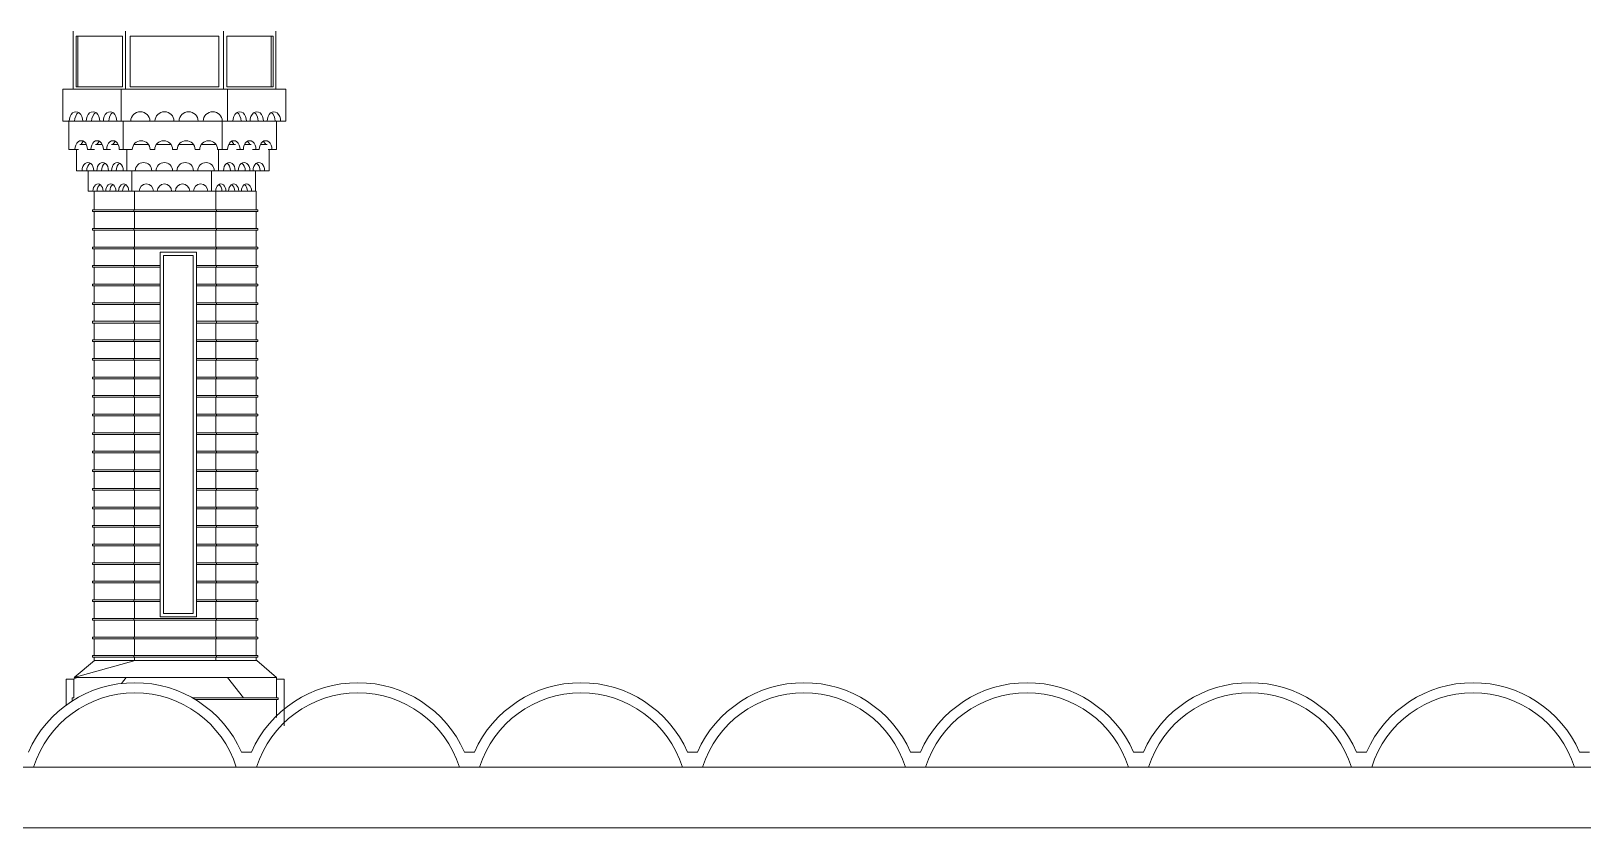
# Model space of a CAD drawing. Header units: inches. Extents: x -6210 to 141093, y -2740 to 21225.
# Drawn here: x 92168 to 93086, y -96 to 376 of the extents above; entities that cross this region are included whole.
import ezdxf

# ---------------------------------------------------------------- set-up
doc = ezdxf.new("R2010")
doc.units = ezdxf.units.IN
doc.header["$LTSCALE"] = 100
doc.header["$MEASUREMENT"] = 0
doc.layers.add('car area', color=53, linetype='Continuous')

msp = doc.modelspace()

# ---------------------------------------------------------------- linework, layer by layer
at = {"layer": 'car area', "linetype": 'Continuous', "lineweight": 0, "extrusion": (0, 1, 0)}
for p, q in [((92192.78989, 341.70481), (92192.78989, 376.14502)), ((92194.47114, 373.14502), (92221.86971, 373.14502)), ((92194.47114, 343.14502), (92194.47114, 373.14502)), ((92195.4877, 343.14502), (92195.4877, 373.14502)), ((92221.86971, 373.14502), (92221.86971, 343.14502)), ((92223.81933, 341.70481), (92223.81933, 376.14502)), ((92226.56197, 373.14502), (92279.01781, 373.14502)), ((92226.56197, 343.14502), (92226.56197, 373.14502)), ((92279.01781, 373.14502), (92279.01781, 343.14502)), ((92281.76045, 341.70481), (92281.76045, 376.14502)), ((92283.71006, 373.14502), (92311.10864, 373.14502)), ((92283.71006, 343.14502), (92283.71006, 373.14502)), ((92310.04798, 343.14502), (92310.04798, 373.14502)), ((92311.10864, 373.14502), (92311.10864, 343.14502)), ((92312.78989, 341.70481), (92312.78989, 376.14502)), ((92221.10409, 341.70481), (92186.55993, 341.70481)), ((92186.55993, 322.70481), (92186.55993, 341.70481)), ((92221.86971, 343.14502), (92194.47114, 343.14502)), ((92284.01577, 341.70481), (92221.10409, 341.70481)), ((92221.10409, 322.70481), (92221.10409, 341.70481)), ((92279.01781, 343.14502), (92226.56197, 343.14502)), ((92311.10864, 343.14502), (92283.71006, 343.14502)), ((92318.55993, 341.70481), (92284.01577, 341.70481)), ((92284.01577, 322.70481), (92284.01577, 341.70481)), ((92318.55993, 322.70481), (92318.55993, 341.70481)), ((92186.55993, 322.70481), (92190.42358, 322.70481)), ((92190.21051, 305.93317), (92190.21051, 322.70481)), ((92193.32019, 322.70481), (92190.42358, 322.70481)), ((92198.404, 322.70481), (92193.32019, 322.70481)), ((92198.404, 322.70481), (92200.52532, 322.70481)), ((92203.42193, 322.70481), (92200.52532, 322.70481)), ((92208.50574, 322.70481), (92203.42193, 322.70481)), ((92208.50574, 322.70481), (92210.62706, 322.70481)), ((92213.52367, 322.70481), (92210.62706, 322.70481)), ((92218.60748, 322.70481), (92213.52367, 322.70481)), ((92218.60748, 322.70481), (92221.10409, 322.70481)), ((92221.10409, 322.70481), (92226.87172, 322.70481)), ((92222.3973, 305.93317), (92222.3973, 322.70481)), ((92238.15773, 322.70481), (92226.87172, 322.70481)), ((92238.15773, 322.70481), (92226.87172, 322.70481)), ((92238.15773, 322.70481), (92241.15773, 322.70481)), ((92252.44375, 322.70481), (92241.15773, 322.70481)), ((92252.44375, 322.70481), (92241.15773, 322.70481)), ((92252.44375, 322.70481), (92255.44375, 322.70481)), ((92266.72976, 322.70481), (92255.44375, 322.70481)), ((92266.72976, 322.70481), (92255.44375, 322.70481)), ((92266.72976, 322.70481), (92269.72976, 322.70481)), ((92281.01577, 322.70481), (92269.72976, 322.70481)), ((92281.01577, 322.70481), (92269.72976, 322.70481)), ((92281.01577, 305.93317), (92281.01577, 322.70481)), ((92281.01577, 322.70481), (92284.01577, 322.70481)), ((92284.01577, 322.70481), (92287.34942, 322.70481)), ((92292.14786, 322.70481), (92287.34942, 322.70481)), ((92295.32984, 322.70481), (92292.14786, 322.70481)), ((92295.32984, 322.70481), (92297.45116, 322.70481)), ((92302.2496, 322.70481), (92297.45116, 322.70481)), ((92305.43158, 322.70481), (92302.2496, 322.70481)), ((92305.43158, 322.70481), (92307.5529, 322.70481)), ((92312.35134, 322.70481), (92307.5529, 322.70481)), ((92315.53332, 322.70481), (92312.35134, 322.70481)), ((92313.20257, 305.93317), (92313.20257, 322.70481)), ((92315.53332, 322.70481), (92318.55993, 322.70481)), ((92190.21051, 305.93317), (92193.8105, 305.93317)), ((92195.95332, 305.93317), (92193.8105, 305.93317)), ((92194.71051, 293.38771), (92194.71051, 305.93317)), ((92200.58174, 308.93317), (92196.6179, 308.93317)), ((92201.24632, 305.93317), (92203.22287, 305.93317)), ((92205.3657, 305.93317), (92203.22287, 305.93317)), ((92209.99412, 308.93317), (92206.03027, 308.93317)), ((92210.65869, 305.93317), (92212.63525, 305.93317)), ((92214.77807, 305.93317), (92212.63525, 305.93317)), ((92219.40649, 308.93317), (92215.44265, 308.93317)), ((92220.07107, 305.93317), (92222.3973, 305.93317)), ((92222.3973, 305.93317), (92227.77134, 305.93317)), ((92224.5441, 293.38771), (92224.5441, 305.93317)), ((92237.34732, 308.93317), (92228.71119, 308.93317)), ((92238.28717, 305.93317), (92241.08245, 305.93317)), ((92250.65843, 308.93317), (92242.0223, 308.93317)), ((92251.59828, 305.93317), (92254.39356, 305.93317)), ((92263.96954, 308.93317), (92255.33341, 308.93317)), ((92264.90939, 305.93317), (92267.70467, 305.93317)), ((92277.28065, 308.93317), (92268.64452, 308.93317)), ((92278.2205, 305.93317), (92281.01577, 305.93317)), ((92278.87692, 293.38771), (92278.87692, 305.93317)), ((92281.01577, 305.93317), (92284.12193, 305.93317)), ((92288.75432, 308.93317), (92284.7865, 308.93317)), ((92291.55775, 305.93317), (92289.41889, 305.93317)), ((92291.55775, 305.93317), (92293.5343, 305.93317)), ((92298.16669, 308.93317), (92294.19888, 308.93317)), ((92300.97012, 305.93317), (92298.83127, 305.93317)), ((92300.97012, 305.93317), (92302.94668, 305.93317)), ((92307.57907, 308.93317), (92303.61125, 308.93317)), ((92310.3825, 305.93317), (92308.24364, 305.93317)), ((92308.71051, 293.38771), (92308.71051, 305.93317)), ((92310.3825, 305.93317), (92313.20257, 305.93317)), ((92194.71051, 293.38771), (92198.0473, 293.38771)), ((92200.79537, 293.38771), (92198.0473, 293.38771)), ((92204.93948, 293.38771), (92200.79537, 293.38771)), ((92201.59687, 281.30044), (92201.59687, 293.38771)), ((92204.93948, 293.38771), (92206.77153, 293.38771)), ((92209.5196, 293.38771), (92206.77153, 293.38771)), ((92213.66371, 293.38771), (92209.5196, 293.38771)), ((92213.66371, 293.38771), (92215.49576, 293.38771)), ((92218.24383, 293.38771), (92215.49576, 293.38771)), ((92222.38794, 293.38771), (92218.24383, 293.38771)), ((92222.38794, 293.38771), (92224.5441, 293.38771)), ((92224.5441, 293.38771), (92229.52523, 293.38771)), ((92227.50499, 281.30044), (92227.50499, 293.38771)), ((92239.27225, 293.38771), (92229.52523, 293.38771)), ((92239.27225, 293.38771), (92241.86316, 293.38771)), ((92251.61017, 293.38771), (92241.86316, 293.38771)), ((92251.61017, 293.38771), (92254.20108, 293.38771)), ((92263.94809, 293.38771), (92254.20108, 293.38771)), ((92263.94809, 293.38771), (92266.539, 293.38771)), ((92276.28601, 293.38771), (92266.539, 293.38771)), ((92274.68876, 281.30044), (92274.68876, 293.38771)), ((92276.28601, 293.38771), (92278.87692, 293.38771)), ((92278.87692, 293.38771), (92281.75598, 293.38771)), ((92285.90009, 293.38771), (92281.75598, 293.38771)), ((92288.64816, 293.38771), (92285.90009, 293.38771)), ((92288.64816, 293.38771), (92290.48021, 293.38771)), ((92294.62431, 293.38771), (92290.48021, 293.38771)), ((92297.37239, 293.38771), (92294.62431, 293.38771)), ((92297.37239, 293.38771), (92299.20444, 293.38771)), ((92303.34854, 293.38771), (92299.20444, 293.38771)), ((92300.59687, 281.30044), (92300.59687, 293.38771)), ((92306.09662, 293.38771), (92303.34854, 293.38771)), ((92306.09662, 293.38771), (92308.71051, 293.38771)), ((92201.59687, 281.30044), (92204.49461, 281.30044)), ((92206.8811, 281.30044), (92204.49461, 281.30044)), ((92205.13106, 270.19225), (92205.13106, 281.19225)), ((92229.13106, 281.19225), (92205.13106, 281.19225)), ((92210.47993, 281.30044), (92206.8811, 281.30044)), ((92210.47993, 281.30044), (92212.07092, 281.30044)), ((92214.4574, 281.30044), (92212.07092, 281.30044)), ((92218.05623, 281.30044), (92214.4574, 281.30044)), ((92218.05623, 281.30044), (92219.64722, 281.30044)), ((92222.0337, 281.30044), (92219.64722, 281.30044)), ((92225.63253, 281.30044), (92222.0337, 281.30044)), ((92223.13106, 281.30044), (92223.13106, 281.19225)), ((92225.63253, 281.30044), (92227.50499, 281.30044)), ((92227.50499, 281.30044), (92231.83071, 281.30044)), ((92229.13106, 270.19225), (92229.13106, 281.19225)), ((92277.13106, 281.19225), (92229.13106, 281.19225)), ((92240.29522, 281.30044), (92231.83071, 281.30044)), ((92240.29522, 281.30044), (92242.54522, 281.30044)), ((92251.00973, 281.30044), (92242.54522, 281.30044)), ((92251.00973, 281.30044), (92253.25973, 281.30044)), ((92261.72425, 281.30044), (92253.25973, 281.30044)), ((92261.72425, 281.30044), (92263.97425, 281.30044)), ((92272.43876, 281.30044), (92263.97425, 281.30044)), ((92272.43876, 281.30044), (92274.68876, 281.30044)), ((92274.68876, 281.30044), (92277.18899, 281.30044)), ((92277.13106, 270.19225), (92277.13106, 281.19225)), ((92301.13106, 281.19225), (92277.13106, 281.19225)), ((92280.78782, 281.30044), (92277.18899, 281.30044)), ((92283.17431, 281.30044), (92280.78782, 281.30044)), ((92283.13106, 281.30044), (92283.13106, 281.19225)), ((92283.17431, 281.30044), (92284.7653, 281.30044)), ((92288.36412, 281.30044), (92284.7653, 281.30044)), ((92290.75061, 281.30044), (92288.36412, 281.30044)), ((92290.75061, 281.30044), (92292.3416, 281.30044)), ((92295.94043, 281.30044), (92292.3416, 281.30044)), ((92298.32691, 281.30044), (92295.94043, 281.30044)), ((92298.32691, 281.30044), (92300.59687, 281.30044)), ((92301.13106, 270.19225), (92301.13106, 281.19225)), ((92204.13106, 269.19225), (92204.13106, 270.19225)), ((92228.71684, 270.19225), (92204.13106, 270.19225)), ((92204.13106, 269.19225), (92228.71684, 269.19225)), ((92205.13106, 259.19225), (92205.13106, 269.19225)), ((92228.71684, 269.19225), (92228.71684, 270.19225)), ((92277.54527, 270.19225), (92228.71684, 270.19225)), ((92228.71684, 269.19225), (92277.54527, 269.19225)), ((92229.13106, 259.19225), (92229.13106, 269.19225)), ((92277.13106, 259.19225), (92277.13106, 269.19225)), ((92277.54527, 269.19225), (92277.54527, 270.19225)), ((92302.13106, 270.19225), (92277.54527, 270.19225)), ((92277.54527, 269.19225), (92302.13106, 269.19225)), ((92301.13106, 259.19225), (92301.13106, 269.19225)), ((92302.13106, 269.19225), (92302.13106, 270.19225)), ((92204.13106, 258.19225), (92204.13106, 259.19225)), ((92228.71684, 259.19225), (92204.13106, 259.19225)), ((92204.13106, 258.19225), (92228.71684, 258.19225)), ((92205.13106, 248.19225), (92205.13106, 258.19225)), ((92228.71684, 258.19225), (92228.71684, 259.19225)), ((92277.54527, 259.19225), (92228.71684, 259.19225)), ((92228.71684, 258.19225), (92277.54527, 258.19225)), ((92229.13106, 248.19225), (92229.13106, 258.19225)), ((92277.13106, 248.19225), (92277.13106, 258.19225)), ((92277.54527, 258.19225), (92277.54527, 259.19225)), ((92302.13106, 259.19225), (92277.54527, 259.19225)), ((92277.54527, 258.19225), (92302.13106, 258.19225)), ((92301.13106, 248.19225), (92301.13106, 258.19225)), ((92302.13106, 258.19225), (92302.13106, 259.19225)), ((92204.13106, 247.19225), (92204.13106, 248.19225)), ((92228.71684, 248.19225), (92204.13106, 248.19225)), ((92228.71684, 247.19225), (92228.71684, 248.19225)), ((92277.54527, 248.19225), (92228.71684, 248.19225)), ((92277.54527, 247.19225), (92277.54527, 248.19225)), ((92302.13106, 248.19225), (92277.54527, 248.19225)), ((92302.13106, 247.19225), (92302.13106, 248.19225)), ((92204.13106, 247.19225), (92228.71684, 247.19225)), ((92205.13106, 237.19225), (92205.13106, 247.19225)), ((92228.71684, 247.19225), (92277.54527, 247.19225)), ((92229.13106, 237.19225), (92229.13106, 247.19225)), ((92244.17675, 237.19225), (92244.17675, 245.19225)), ((92244.17675, 245.19225), (92265.84693, 245.19225)), ((92246.17675, 31.19225), (92246.17675, 243.19225)), ((92246.17675, 243.19225), (92263.84693, 243.19225)), ((92263.84693, 243.19225), (92246.17675, 243.19225)), ((92246.17675, 243.19225), (92246.17675, 31.19225)), ((92263.84693, 243.19225), (92263.84693, 31.19225)), ((92263.84693, 31.19225), (92263.84693, 243.19225)), ((92265.84693, 245.19225), (92265.84693, 237.19225)), ((92277.13106, 237.19225), (92277.13106, 247.19225)), ((92277.54527, 247.19225), (92302.13106, 247.19225)), ((92301.13106, 237.19225), (92301.13106, 247.19225)), ((92228.71684, 237.19225), (92204.13106, 237.19225)), ((92204.13106, 236.19225), (92204.13106, 237.19225)), ((92204.13106, 236.19225), (92228.71684, 236.19225)), ((92205.13106, 226.19225), (92205.13106, 236.19225)), ((92244.17675, 237.19225), (92228.71684, 237.19225)), ((92228.71684, 236.19225), (92228.71684, 237.19225)), ((92228.71684, 236.19225), (92244.17675, 236.19225)), ((92229.13106, 226.19225), (92229.13106, 236.19225)), ((92244.17675, 237.19225), (92244.17675, 236.19225)), ((92244.17675, 226.19225), (92244.17675, 236.19225)), ((92277.54527, 237.19225), (92265.84693, 237.19225)), ((92265.84693, 236.19225), (92265.84693, 237.19225)), ((92265.84693, 236.19225), (92265.84693, 226.19225)), ((92265.84693, 236.19225), (92277.54527, 236.19225)), ((92277.13106, 226.19225), (92277.13106, 236.19225)), ((92277.54527, 236.19225), (92277.54527, 237.19225)), ((92302.13106, 237.19225), (92277.54527, 237.19225)), ((92277.54527, 236.19225), (92302.13106, 236.19225)), ((92301.13106, 226.19225), (92301.13106, 236.19225)), ((92302.13106, 236.19225), (92302.13106, 237.19225)), ((92228.71684, 226.19225), (92204.13106, 226.19225)), ((92204.13106, 225.19225), (92204.13106, 226.19225)), ((92204.13106, 225.19225), (92228.71684, 225.19225)), ((92205.13106, 215.19225), (92205.13106, 225.19225)), ((92244.17675, 226.19225), (92228.71684, 226.19225)), ((92228.71684, 225.19225), (92228.71684, 226.19225)), ((92228.71684, 225.19225), (92244.17675, 225.19225)), ((92229.13106, 215.19225), (92229.13106, 225.19225)), ((92244.17675, 226.19225), (92244.17675, 225.19225)), ((92244.17675, 215.19225), (92244.17675, 225.19225)), ((92277.54527, 226.19225), (92265.84693, 226.19225)), ((92265.84693, 225.19225), (92265.84693, 226.19225)), ((92265.84693, 225.19225), (92265.84693, 215.19225)), ((92265.84693, 225.19225), (92277.54527, 225.19225)), ((92277.13106, 215.19225), (92277.13106, 225.19225)), ((92277.54527, 225.19225), (92277.54527, 226.19225)), ((92302.13106, 226.19225), (92277.54527, 226.19225)), ((92277.54527, 225.19225), (92302.13106, 225.19225)), ((92301.13106, 215.19225), (92301.13106, 225.19225)), ((92302.13106, 225.19225), (92302.13106, 226.19225)), ((92228.71684, 215.19225), (92204.13106, 215.19225)), ((92204.13106, 214.19225), (92204.13106, 215.19225)), ((92204.13106, 214.19225), (92228.71684, 214.19225)), ((92205.13106, 204.19225), (92205.13106, 214.19225)), ((92244.17675, 215.19225), (92228.71684, 215.19225)), ((92228.71684, 214.19225), (92228.71684, 215.19225)), ((92228.71684, 214.19225), (92244.17675, 214.19225)), ((92229.13106, 204.19225), (92229.13106, 214.19225)), ((92244.17675, 215.19225), (92244.17675, 214.19225)), ((92244.17675, 204.19225), (92244.17675, 214.19225)), ((92277.54527, 215.19225), (92265.84693, 215.19225)), ((92265.84693, 214.19225), (92265.84693, 215.19225)), ((92265.84693, 214.19225), (92265.84693, 204.19225)), ((92265.84693, 214.19225), (92277.54527, 214.19225)), ((92277.13106, 204.19225), (92277.13106, 214.19225)), ((92277.54527, 214.19225), (92277.54527, 215.19225)), ((92302.13106, 215.19225), (92277.54527, 215.19225)), ((92277.54527, 214.19225), (92302.13106, 214.19225)), ((92301.13106, 204.19225), (92301.13106, 214.19225)), ((92302.13106, 214.19225), (92302.13106, 215.19225)), ((92228.71684, 204.19225), (92204.13106, 204.19225)), ((92204.13106, 203.19225), (92204.13106, 204.19225)), ((92204.13106, 203.19225), (92228.71684, 203.19225)), ((92205.13106, 193.19225), (92205.13106, 203.19225)), ((92244.17675, 204.19225), (92228.71684, 204.19225)), ((92228.71684, 203.19225), (92228.71684, 204.19225)), ((92228.71684, 203.19225), (92244.17675, 203.19225)), ((92229.13106, 193.19225), (92229.13106, 203.19225)), ((92244.17675, 204.19225), (92244.17675, 203.19225)), ((92244.17675, 193.19225), (92244.17675, 203.19225)), ((92277.54527, 204.19225), (92265.84693, 204.19225)), ((92265.84693, 203.19225), (92265.84693, 204.19225)), ((92265.84693, 203.19225), (92265.84693, 193.19225)), ((92265.84693, 203.19225), (92277.54527, 203.19225)), ((92277.13106, 193.19225), (92277.13106, 203.19225)), ((92277.54527, 203.19225), (92277.54527, 204.19225)), ((92302.13106, 204.19225), (92277.54527, 204.19225)), ((92277.54527, 203.19225), (92302.13106, 203.19225)), ((92301.13106, 193.19225), (92301.13106, 203.19225)), ((92302.13106, 203.19225), (92302.13106, 204.19225)), ((92228.71684, 193.19225), (92204.13106, 193.19225)), ((92204.13106, 192.19225), (92204.13106, 193.19225)), ((92244.17675, 193.19225), (92228.71684, 193.19225)), ((92228.71684, 192.19225), (92228.71684, 193.19225)), ((92244.17675, 193.19225), (92244.17675, 192.19225)), ((92277.54527, 193.19225), (92265.84693, 193.19225)), ((92265.84693, 192.19225), (92265.84693, 193.19225)), ((92277.54527, 192.19225), (92277.54527, 193.19225)), ((92302.13106, 193.19225), (92277.54527, 193.19225)), ((92302.13106, 192.19225), (92302.13106, 193.19225)), ((92204.13106, 192.19225), (92228.71684, 192.19225)), ((92205.13106, 182.19225), (92205.13106, 192.19225)), ((92228.71684, 192.19225), (92244.17675, 192.19225)), ((92229.13106, 182.19225), (92229.13106, 192.19225)), ((92244.17675, 182.19225), (92244.17675, 192.19225)), ((92265.84693, 192.19225), (92265.84693, 182.19225)), ((92265.84693, 192.19225), (92277.54527, 192.19225)), ((92277.13106, 182.19225), (92277.13106, 192.19225)), ((92277.54527, 192.19225), (92302.13106, 192.19225)), ((92301.13106, 182.19225), (92301.13106, 192.19225)), ((92228.71684, 182.19225), (92204.13106, 182.19225)), ((92204.13106, 181.19225), (92204.13106, 182.19225)), ((92204.13106, 181.19225), (92228.71684, 181.19225)), ((92205.13106, 171.19225), (92205.13106, 181.19225)), ((92244.17675, 182.19225), (92228.71684, 182.19225)), ((92228.71684, 181.19225), (92228.71684, 182.19225)), ((92228.71684, 181.19225), (92244.17675, 181.19225)), ((92229.13106, 171.19225), (92229.13106, 181.19225)), ((92244.17675, 182.19225), (92244.17675, 181.19225)), ((92244.17675, 171.19225), (92244.17675, 181.19225)), ((92277.54527, 182.19225), (92265.84693, 182.19225)), ((92265.84693, 181.19225), (92265.84693, 182.19225)), ((92265.84693, 181.19225), (92265.84693, 171.19225)), ((92265.84693, 181.19225), (92277.54527, 181.19225)), ((92277.13106, 171.19225), (92277.13106, 181.19225)), ((92277.54527, 181.19225), (92277.54527, 182.19225)), ((92302.13106, 182.19225), (92277.54527, 182.19225)), ((92277.54527, 181.19225), (92302.13106, 181.19225)), ((92301.13106, 171.19225), (92301.13106, 181.19225)), ((92302.13106, 181.19225), (92302.13106, 182.19225)), ((92228.71684, 171.19225), (92204.13106, 171.19225)), ((92204.13106, 170.19225), (92204.13106, 171.19225)), ((92204.13106, 170.19225), (92228.71684, 170.19225)), ((92205.13106, 160.19225), (92205.13106, 170.19225)), ((92244.17675, 171.19225), (92228.71684, 171.19225)), ((92228.71684, 170.19225), (92228.71684, 171.19225)), ((92228.71684, 170.19225), (92244.17675, 170.19225)), ((92229.13106, 160.19225), (92229.13106, 170.19225)), ((92244.17675, 171.19225), (92244.17675, 170.19225)), ((92244.17675, 160.19225), (92244.17675, 170.19225)), ((92277.54527, 171.19225), (92265.84693, 171.19225)), ((92265.84693, 170.19225), (92265.84693, 171.19225)), ((92265.84693, 170.19225), (92265.84693, 160.19225)), ((92265.84693, 170.19225), (92277.54527, 170.19225)), ((92277.13106, 160.19225), (92277.13106, 170.19225)), ((92277.54527, 170.19225), (92277.54527, 171.19225)), ((92302.13106, 171.19225), (92277.54527, 171.19225)), ((92277.54527, 170.19225), (92302.13106, 170.19225)), ((92301.13106, 160.19225), (92301.13106, 170.19225)), ((92302.13106, 170.19225), (92302.13106, 171.19225)), ((92228.71684, 160.19225), (92204.13106, 160.19225)), ((92204.13106, 159.19225), (92204.13106, 160.19225)), ((92204.13106, 159.19225), (92228.71684, 159.19225)), ((92205.13106, 149.19225), (92205.13106, 159.19225)), ((92244.17675, 160.19225), (92228.71684, 160.19225)), ((92228.71684, 159.19225), (92228.71684, 160.19225)), ((92228.71684, 159.19225), (92244.17675, 159.19225)), ((92229.13106, 149.19225), (92229.13106, 159.19225)), ((92244.17675, 160.19225), (92244.17675, 159.19225)), ((92244.17675, 149.19225), (92244.17675, 159.19225)), ((92277.54527, 160.19225), (92265.84693, 160.19225)), ((92265.84693, 159.19225), (92265.84693, 160.19225)), ((92265.84693, 159.19225), (92265.84693, 149.19225)), ((92265.84693, 159.19225), (92277.54527, 159.19225)), ((92277.13106, 149.19225), (92277.13106, 159.19225)), ((92277.54527, 159.19225), (92277.54527, 160.19225)), ((92302.13106, 160.19225), (92277.54527, 160.19225)), ((92277.54527, 159.19225), (92302.13106, 159.19225)), ((92301.13106, 149.19225), (92301.13106, 159.19225)), ((92302.13106, 159.19225), (92302.13106, 160.19225)), ((92228.71684, 149.19225), (92204.13106, 149.19225)), ((92204.13106, 148.19225), (92204.13106, 149.19225)), ((92204.13106, 148.19225), (92228.71684, 148.19225)), ((92205.13106, 138.19225), (92205.13106, 148.19225)), ((92244.17675, 149.19225), (92228.71684, 149.19225)), ((92228.71684, 148.19225), (92228.71684, 149.19225)), ((92228.71684, 148.19225), (92244.17675, 148.19225)), ((92229.13106, 138.19225), (92229.13106, 148.19225)), ((92244.17675, 149.19225), (92244.17675, 148.19225)), ((92244.17675, 138.19225), (92244.17675, 148.19225)), ((92277.54527, 149.19225), (92265.84693, 149.19225)), ((92265.84693, 148.19225), (92265.84693, 149.19225)), ((92265.84693, 148.19225), (92265.84693, 138.19225)), ((92265.84693, 148.19225), (92277.54527, 148.19225)), ((92277.13106, 138.19225), (92277.13106, 148.19225)), ((92277.54527, 148.19225), (92277.54527, 149.19225)), ((92302.13106, 149.19225), (92277.54527, 149.19225)), ((92277.54527, 148.19225), (92302.13106, 148.19225)), ((92301.13106, 138.19225), (92301.13106, 148.19225)), ((92302.13106, 148.19225), (92302.13106, 149.19225)), ((92228.71684, 138.19225), (92204.13106, 138.19225)), ((92204.13106, 137.19225), (92204.13106, 138.19225)), ((92244.17675, 138.19225), (92228.71684, 138.19225)), ((92228.71684, 137.19225), (92228.71684, 138.19225)), ((92244.17675, 138.19225), (92244.17675, 137.19225)), ((92277.54527, 138.19225), (92265.84693, 138.19225)), ((92265.84693, 137.19225), (92265.84693, 138.19225)), ((92277.54527, 137.19225), (92277.54527, 138.19225)), ((92302.13106, 138.19225), (92277.54527, 138.19225)), ((92302.13106, 137.19225), (92302.13106, 138.19225)), ((92204.13106, 137.19225), (92228.71684, 137.19225)), ((92205.13106, 127.19225), (92205.13106, 137.19225)), ((92228.71684, 137.19225), (92244.17675, 137.19225)), ((92229.13106, 127.19225), (92229.13106, 137.19225)), ((92244.17675, 127.19225), (92244.17675, 137.19225)), ((92265.84693, 137.19225), (92265.84693, 127.19225)), ((92265.84693, 137.19225), (92277.54527, 137.19225)), ((92277.13106, 127.19225), (92277.13106, 137.19225)), ((92277.54527, 137.19225), (92302.13106, 137.19225)), ((92301.13106, 127.19225), (92301.13106, 137.19225)), ((92228.71684, 127.19225), (92204.13106, 127.19225)), ((92204.13106, 126.19225), (92204.13106, 127.19225)), ((92204.13106, 126.19225), (92228.71684, 126.19225)), ((92205.13106, 116.19225), (92205.13106, 126.19225)), ((92244.17675, 127.19225), (92228.71684, 127.19225)), ((92228.71684, 126.19225), (92228.71684, 127.19225)), ((92228.71684, 126.19225), (92244.17675, 126.19225)), ((92229.13106, 116.19225), (92229.13106, 126.19225)), ((92244.17675, 127.19225), (92244.17675, 126.19225)), ((92244.17675, 116.19225), (92244.17675, 126.19225)), ((92277.54527, 127.19225), (92265.84693, 127.19225)), ((92265.84693, 126.19225), (92265.84693, 127.19225)), ((92265.84693, 126.19225), (92265.84693, 116.19225)), ((92265.84693, 126.19225), (92277.54527, 126.19225)), ((92277.13106, 116.19225), (92277.13106, 126.19225)), ((92277.54527, 126.19225), (92277.54527, 127.19225)), ((92302.13106, 127.19225), (92277.54527, 127.19225)), ((92277.54527, 126.19225), (92302.13106, 126.19225)), ((92301.13106, 116.19225), (92301.13106, 126.19225)), ((92302.13106, 126.19225), (92302.13106, 127.19225)), ((92228.71684, 116.19225), (92204.13106, 116.19225)), ((92204.13106, 115.19225), (92204.13106, 116.19225)), ((92204.13106, 115.19225), (92228.71684, 115.19225)), ((92205.13106, 105.19225), (92205.13106, 115.19225)), ((92244.17675, 116.19225), (92228.71684, 116.19225)), ((92228.71684, 115.19225), (92228.71684, 116.19225)), ((92228.71684, 115.19225), (92244.17675, 115.19225)), ((92229.13106, 105.19225), (92229.13106, 115.19225)), ((92244.17675, 116.19225), (92244.17675, 115.19225)), ((92244.17675, 105.19225), (92244.17675, 115.19225)), ((92277.54527, 116.19225), (92265.84693, 116.19225)), ((92265.84693, 115.19225), (92265.84693, 116.19225)), ((92265.84693, 115.19225), (92265.84693, 105.19225)), ((92265.84693, 115.19225), (92277.54527, 115.19225)), ((92277.13106, 105.19225), (92277.13106, 115.19225)), ((92277.54527, 115.19225), (92277.54527, 116.19225)), ((92302.13106, 116.19225), (92277.54527, 116.19225)), ((92277.54527, 115.19225), (92302.13106, 115.19225)), ((92301.13106, 105.19225), (92301.13106, 115.19225)), ((92302.13106, 115.19225), (92302.13106, 116.19225)), ((92228.71684, 105.19225), (92204.13106, 105.19225)), ((92204.13106, 104.19225), (92204.13106, 105.19225)), ((92204.13106, 104.19225), (92228.71684, 104.19225)), ((92205.13106, 94.19225), (92205.13106, 104.19225)), ((92244.17675, 105.19225), (92228.71684, 105.19225)), ((92228.71684, 104.19225), (92228.71684, 105.19225)), ((92228.71684, 104.19225), (92244.17675, 104.19225)), ((92229.13106, 94.19225), (92229.13106, 104.19225)), ((92244.17675, 105.19225), (92244.17675, 104.19225)), ((92244.17675, 94.19225), (92244.17675, 104.19225)), ((92277.54527, 105.19225), (92265.84693, 105.19225)), ((92265.84693, 104.19225), (92265.84693, 105.19225)), ((92265.84693, 104.19225), (92265.84693, 94.19225)), ((92265.84693, 104.19225), (92277.54527, 104.19225)), ((92277.13106, 94.19225), (92277.13106, 104.19225)), ((92277.54527, 104.19225), (92277.54527, 105.19225)), ((92302.13106, 105.19225), (92277.54527, 105.19225)), ((92277.54527, 104.19225), (92302.13106, 104.19225)), ((92301.13106, 94.19225), (92301.13106, 104.19225)), ((92302.13106, 104.19225), (92302.13106, 105.19225)), ((92228.71684, 94.19225), (92204.13106, 94.19225)), ((92204.13106, 93.19225), (92204.13106, 94.19225)), ((92204.13106, 93.19225), (92228.71684, 93.19225)), ((92205.13106, 83.19225), (92205.13106, 93.19225)), ((92244.17675, 94.19225), (92228.71684, 94.19225)), ((92228.71684, 93.19225), (92228.71684, 94.19225)), ((92228.71684, 93.19225), (92244.17675, 93.19225)), ((92229.13106, 83.19225), (92229.13106, 93.19225)), ((92244.17675, 94.19225), (92244.17675, 93.19225)), ((92244.17675, 83.19225), (92244.17675, 93.19225)), ((92277.54527, 94.19225), (92265.84693, 94.19225)), ((92265.84693, 93.19225), (92265.84693, 94.19225)), ((92265.84693, 93.19225), (92265.84693, 83.19225)), ((92265.84693, 93.19225), (92277.54527, 93.19225)), ((92277.13106, 83.19225), (92277.13106, 93.19225)), ((92277.54527, 93.19225), (92277.54527, 94.19225)), ((92302.13106, 94.19225), (92277.54527, 94.19225)), ((92277.54527, 93.19225), (92302.13106, 93.19225)), ((92301.13106, 83.19225), (92301.13106, 93.19225)), ((92302.13106, 93.19225), (92302.13106, 94.19225)), ((92228.71684, 83.19225), (92204.13106, 83.19225)), ((92204.13106, 82.19225), (92204.13106, 83.19225)), ((92244.17675, 83.19225), (92228.71684, 83.19225)), ((92228.71684, 82.19225), (92228.71684, 83.19225)), ((92244.17675, 83.19225), (92244.17675, 82.19225)), ((92277.54527, 83.19225), (92265.84693, 83.19225)), ((92265.84693, 82.19225), (92265.84693, 83.19225)), ((92277.54527, 82.19225), (92277.54527, 83.19225)), ((92302.13106, 83.19225), (92277.54527, 83.19225)), ((92302.13106, 82.19225), (92302.13106, 83.19225)), ((92204.13106, 82.19225), (92228.71684, 82.19225)), ((92205.13106, 72.19225), (92205.13106, 82.19225)), ((92228.71684, 82.19225), (92244.17675, 82.19225)), ((92229.13106, 72.19225), (92229.13106, 82.19225)), ((92244.17675, 72.19225), (92244.17675, 82.19225)), ((92265.84693, 82.19225), (92265.84693, 72.19225)), ((92265.84693, 82.19225), (92277.54527, 82.19225)), ((92277.13106, 72.19225), (92277.13106, 82.19225)), ((92277.54527, 82.19225), (92302.13106, 82.19225)), ((92301.13106, 72.19225), (92301.13106, 82.19225)), ((92228.71684, 72.19225), (92204.13106, 72.19225)), ((92204.13106, 71.19225), (92204.13106, 72.19225)), ((92204.13106, 71.19225), (92228.71684, 71.19225)), ((92205.13106, 61.19225), (92205.13106, 71.19225)), ((92244.17675, 72.19225), (92228.71684, 72.19225)), ((92228.71684, 71.19225), (92228.71684, 72.19225)), ((92228.71684, 71.19225), (92244.17675, 71.19225)), ((92229.13106, 61.19225), (92229.13106, 71.19225)), ((92244.17675, 72.19225), (92244.17675, 71.19225)), ((92244.17675, 61.19225), (92244.17675, 71.19225)), ((92277.54527, 72.19225), (92265.84693, 72.19225)), ((92265.84693, 71.19225), (92265.84693, 72.19225)), ((92265.84693, 71.19225), (92265.84693, 61.19225)), ((92265.84693, 71.19225), (92277.54527, 71.19225)), ((92277.13106, 61.19225), (92277.13106, 71.19225)), ((92277.54527, 71.19225), (92277.54527, 72.19225)), ((92302.13106, 72.19225), (92277.54527, 72.19225)), ((92277.54527, 71.19225), (92302.13106, 71.19225)), ((92301.13106, 61.19225), (92301.13106, 71.19225)), ((92302.13106, 71.19225), (92302.13106, 72.19225)), ((92228.71684, 61.19225), (92204.13106, 61.19225)), ((92204.13106, 60.19225), (92204.13106, 61.19225)), ((92204.13106, 60.19225), (92228.71684, 60.19225)), ((92205.13106, 50.19225), (92205.13106, 60.19225)), ((92244.17675, 61.19225), (92228.71684, 61.19225)), ((92228.71684, 60.19225), (92228.71684, 61.19225)), ((92228.71684, 60.19225), (92244.17675, 60.19225)), ((92229.13106, 50.19225), (92229.13106, 60.19225)), ((92244.17675, 61.19225), (92244.17675, 60.19225)), ((92244.17675, 50.19225), (92244.17675, 60.19225)), ((92277.54527, 61.19225), (92265.84693, 61.19225)), ((92265.84693, 60.19225), (92265.84693, 61.19225)), ((92265.84693, 60.19225), (92265.84693, 50.19225)), ((92265.84693, 60.19225), (92277.54527, 60.19225)), ((92277.13106, 50.19225), (92277.13106, 60.19225)), ((92277.54527, 60.19225), (92277.54527, 61.19225)), ((92302.13106, 61.19225), (92277.54527, 61.19225)), ((92277.54527, 60.19225), (92302.13106, 60.19225)), ((92301.13106, 50.19225), (92301.13106, 60.19225)), ((92302.13106, 60.19225), (92302.13106, 61.19225)), ((92228.71684, 50.19225), (92204.13106, 50.19225)), ((92204.13106, 49.19225), (92204.13106, 50.19225)), ((92204.13106, 49.19225), (92228.71684, 49.19225)), ((92205.13106, 39.19225), (92205.13106, 49.19225)), ((92244.17675, 50.19225), (92228.71684, 50.19225)), ((92228.71684, 49.19225), (92228.71684, 50.19225)), ((92228.71684, 49.19225), (92244.17675, 49.19225)), ((92229.13106, 39.19225), (92229.13106, 49.19225)), ((92244.17675, 50.19225), (92244.17675, 49.19225)), ((92244.17675, 39.19225), (92244.17675, 49.19225)), ((92277.54527, 50.19225), (92265.84693, 50.19225)), ((92265.84693, 49.19225), (92265.84693, 50.19225)), ((92265.84693, 49.19225), (92265.84693, 39.19225)), ((92265.84693, 49.19225), (92277.54527, 49.19225)), ((92277.13106, 39.19225), (92277.13106, 49.19225)), ((92277.54527, 49.19225), (92277.54527, 50.19225)), ((92302.13106, 50.19225), (92277.54527, 50.19225)), ((92277.54527, 49.19225), (92302.13106, 49.19225)), ((92301.13106, 39.19225), (92301.13106, 49.19225)), ((92302.13106, 49.19225), (92302.13106, 50.19225)), ((92228.71684, 39.19225), (92204.13106, 39.19225)), ((92204.13106, 38.19225), (92204.13106, 39.19225)), ((92204.13106, 38.19225), (92228.71684, 38.19225)), ((92205.13106, 28.19225), (92205.13106, 38.19225)), ((92244.17675, 39.19225), (92228.71684, 39.19225)), ((92228.71684, 38.19225), (92228.71684, 39.19225)), ((92228.71684, 38.19225), (92244.17675, 38.19225)), ((92229.13106, 28.19225), (92229.13106, 38.19225)), ((92244.17675, 39.19225), (92244.17675, 38.19225)), ((92244.17675, 29.19225), (92244.17675, 38.19225)), ((92277.54527, 39.19225), (92265.84693, 39.19225)), ((92265.84693, 38.19225), (92265.84693, 39.19225)), ((92265.84693, 38.19225), (92265.84693, 29.19225)), ((92265.84693, 38.19225), (92277.54527, 38.19225)), ((92277.13106, 28.19225), (92277.13106, 38.19225)), ((92277.54527, 38.19225), (92277.54527, 39.19225)), ((92302.13106, 39.19225), (92277.54527, 39.19225)), ((92277.54527, 38.19225), (92302.13106, 38.19225)), ((92301.13106, 28.19225), (92301.13106, 38.19225)), ((92302.13106, 38.19225), (92302.13106, 39.19225)), ((92204.13106, 27.19225), (92204.13106, 28.19225)), ((92228.71684, 28.19225), (92204.13106, 28.19225)), ((92228.71684, 27.19225), (92228.71684, 28.19225)), ((92277.54527, 28.19225), (92228.71684, 28.19225)), ((92265.84693, 29.19225), (92244.17675, 29.19225)), ((92263.84693, 31.19225), (92246.17675, 31.19225)), ((92246.17675, 31.19225), (92263.84693, 31.19225)), ((92277.54527, 27.19225), (92277.54527, 28.19225)), ((92302.13106, 28.19225), (92277.54527, 28.19225)), ((92302.13106, 27.19225), (92302.13106, 28.19225)), ((92204.13106, 27.19225), (92228.71684, 27.19225)), ((92205.13106, 17.19225), (92205.13106, 27.19225)), ((92228.71684, 27.19225), (92277.54527, 27.19225)), ((92229.13106, 17.19225), (92229.13106, 27.19225)), ((92277.13106, 17.19225), (92277.13106, 27.19225)), ((92277.54527, 27.19225), (92302.13106, 27.19225)), ((92301.13106, 17.19225), (92301.13106, 27.19225)), ((92204.13106, 16.19225), (92204.13106, 17.19225)), ((92228.71684, 17.19225), (92204.13106, 17.19225)), ((92204.13106, 16.19225), (92228.71684, 16.19225)), ((92205.13106, 6.19225), (92205.13106, 16.19225)), ((92228.71684, 16.19225), (92228.71684, 17.19225)), ((92277.54527, 17.19225), (92228.71684, 17.19225)), ((92228.71684, 16.19225), (92277.54527, 16.19225)), ((92229.13106, 6.19225), (92229.13106, 16.19225)), ((92277.13106, 6.19225), (92277.13106, 16.19225)), ((92277.54527, 16.19225), (92277.54527, 17.19225)), ((92302.13106, 17.19225), (92277.54527, 17.19225)), ((92277.54527, 16.19225), (92302.13106, 16.19225)), ((92301.13106, 6.19225), (92301.13106, 16.19225)), ((92302.13106, 16.19225), (92302.13106, 17.19225)), ((92193.42395, -6.80775), (92205.48758, 3.28276)), ((92193.42395, -6.80775), (92229.48758, 3.28276)), ((92204.13106, 5.19225), (92204.13106, 6.19225)), ((92228.71684, 6.19225), (92204.13106, 6.19225)), ((92204.13106, 5.19225), (92228.71684, 5.19225)), ((92205.13106, 2.98455), (92205.13106, 5.19225)), ((92229.48758, 3.28276), (92205.48758, 3.28276)), ((92228.71684, 5.19225), (92228.71684, 6.19225)), ((92277.54527, 6.19225), (92228.71684, 6.19225)), ((92228.71684, 5.19225), (92277.54527, 5.19225)), ((92229.13106, 3.28276), (92229.13106, 5.19225)), ((92276.80708, 3.28276), (92229.48758, 3.28276)), ((92277.13106, 3.28276), (92277.13106, 5.19225)), ((92277.54527, 5.19225), (92277.54527, 6.19225)), ((92302.13106, 6.19225), (92277.54527, 6.19225)), ((92277.54527, 5.19225), (92302.13106, 5.19225)), ((92301.48758, 3.28276), (92277.70213, 3.28276)), ((92301.13106, 3.28276), (92301.13106, 5.19225)), ((92313.13106, -6.80775), (92301.48758, 3.28276)), ((92302.13106, 5.19225), (92302.13106, 6.19225)), ((92188.63106, -7.80775), (92188.63106, -23.19727)), ((92193.13106, -7.80775), (92188.63106, -7.80775)), ((92193.13106, -7.80775), (92193.42395, -7.51486)), ((92193.13106, -18.80775), (92193.13106, -7.80775)), ((92193.42395, -7.51486), (92195.13106, -6.80775)), ((92224.13106, -6.80775), (92193.42395, -6.80775)), ((92221.316, -10.3572), (92224.13106, -6.80775)), ((92224.13106, -6.80775), (92284.13106, -6.80775)), ((92312.15004, -6.80775), (92284.13106, -6.80775)), ((92284.13106, -6.80775), (92293.64822, -18.80775)), ((92313.13106, -18.80775), (92313.13106, -6.80775)), ((92313.13106, -7.80775), (92317.63106, -7.80775)), ((92317.63106, -7.80775), (92317.63106, -35.45415)), ((92192.13106, -20.79653), (92192.13106, -18.80775)), ((92314.13106, -18.80775), (92263.23374, -18.80775)), ((92314.13106, -19.80775), (92264.94491, -19.80775)), ((92313.13106, -30.41769), (92313.13106, -19.80775)), ((92314.13106, -19.80775), (92314.13106, -18.80775))]:
    msp.add_line(p, q, dxfattribs=at)
at = {"layer": 'car area', "linetype": 'Continuous', "lineweight": 0}
for p, q in [((92192.13106, -18.80775), (92193.13106, -18.80775)), ((92298.32199, -50.92484), (92292.34226, -50.92484)), ((92424.34226, -50.92484), (92430.32199, -50.92484)), ((92556.34226, -50.92484), (92562.32199, -50.92484)), ((92694.32199, -50.92484), (92688.34226, -50.92484)), ((92820.34226, -50.92484), (92826.32199, -50.92484)), ((92952.34226, -50.92484), (92958.32199, -50.92484)), ((93090.32199, -50.92484), (93084.34226, -50.92484)), ((92041.83212, -59.92484), (92421.33212, -59.92484)), ((92157.33212, -59.92484), (92169.33212, -59.92484)), ((92169.33212, -59.92484), (92421.33212, -59.92484)), ((92351.88942, -59.92484), (92542.70024, -59.92484)), ((92421.33212, -59.92484), (92433.33212, -59.92484)), ((92542.70024, -59.92484), (92641.95584, -59.92484)), ((92553.33212, -59.92484), (92565.33212, -59.92484)), ((92565.33212, -59.92484), (93027.16562, -59.92484)), ((92565.33212, -59.92484), (93213.33212, -59.92484)), ((92817.33212, -59.92484), (92829.33212, -59.92484)), ((92949.33212, -59.92484), (92961.33212, -59.92484)), ((92041.83212, -95.92484), (93340.83212, -95.92484))]:
    msp.add_line(p, q, dxfattribs=at)
for centre, radius, start, end in [((92232.51472, 322.70481), 5.64301, 0, 180), ((92246.80074, 322.70481), 5.64301, 0, 180), ((92261.08675, 322.70481), 5.64301, 0, 180), ((92275.37277, 322.70481), 5.64301, 0, 180), ((92233.02926, 305.93317), 5.25792, 0, 180), ((92246.34037, 305.93317), 5.25792, 0, 180), ((92259.65147, 305.93317), 5.25792, 0, 180), ((92272.96258, 305.93317), 5.25792, 0, 180), ((92234.39874, 293.38771), 4.87351, 0, 180), ((92246.73666, 293.38771), 4.87351, 0, 180), ((92259.07458, 293.38771), 4.87351, 0, 180), ((92271.41251, 293.38771), 4.87351, 0, 180), ((92236.06297, 281.30044), 4.23226, 0, 180), ((92246.77748, 281.30044), 4.23226, 0, 180), ((92257.49199, 281.30044), 4.23226, 0, 180), ((92268.2065, 281.30044), 4.23226, 0, 180), ((92229.33212, -78.78307), 68.89382, 23.85132681, 156.14867319), ((92229.33212, -78.78307), 62.89382, 17.44813801, 162.55186199), ((92361.33212, -78.78307), 68.89382, 23.85132681, 156.14867319), ((92361.33212, -78.78307), 62.89382, 17.44813801, 162.55186199), ((92493.33212, -78.78307), 68.89382, 23.85132681, 156.14867319), ((92493.33212, -78.78307), 62.89382, 17.44813801, 162.55186199), ((92625.33212, -78.78307), 68.89382, 23.85132681, 156.14867319), ((92625.33212, -78.78307), 62.89382, 17.44813801, 162.55186199), ((92757.33212, -78.78307), 68.89382, 23.85132681, 156.14867319), ((92757.33212, -78.78307), 62.89382, 17.44813801, 162.55186199), ((92889.33212, -78.78307), 68.89382, 23.85132681, 156.14867319), ((92889.33212, -78.78307), 62.89382, 17.44813801, 162.55186199), ((93021.33212, -78.78307), 68.89382, 23.85132681, 156.14867319), ((93021.33212, -78.78307), 62.89382, 17.44813801, 162.55186199)]:
    msp.add_arc(centre, radius, start, end, dxfattribs=at)
at = {"layer": 'car area', "linetype": 'Continuous', "lineweight": 0, "extrusion": (0, 0, -1)}
for centre, major_axis, start_param, end_param in [((92194.41379, 322.70481), (0, 5.64301), 4.71238898, 7.853981634), ((92197.59577, 322.70481), (0, -5.64301), 1.570796327, 2.731468079), ((92204.51553, 322.70481), (0, 5.64301), 4.71238898, 7.853981634), ((92207.69751, 322.70481), (0, -5.64301), 1.570796327, 2.731468079), ((92214.61727, 322.70481), (0, 5.64301), 4.71238898, 7.853981634), ((92217.79925, 322.70481), (0, -5.64301), 1.570796327, 2.731468079), ((92291.33963, 322.70481), (0, 5.64301), 4.71238898, 7.853981634), ((92288.15765, 322.70481), (0, -5.64301), 3.551717228, 4.71238898), ((92301.44137, 322.70481), (0, 5.64301), 4.71238898, 7.853981634), ((92298.25939, 322.70481), (0, -5.64301), 3.551717228, 4.71238898), ((92311.54311, 322.70481), (0, 5.64301), 4.71238898, 7.853981634), ((92308.36113, 322.70481), (0, -5.64301), 3.551717228, 4.71238898), ((92197.52841, 305.93317), (0, 5.25792), 4.71238898, 7.853981634), ((92200.49324, 305.93317), (0, -5.25792), 2.177993802, 2.731468079), ((92206.94078, 305.93317), (0, 5.25792), 4.71238898, 7.853981634), ((92209.90562, 305.93317), (0, -5.25792), 2.177993802, 2.731468079), ((92216.35316, 305.93317), (0, 5.25792), 4.71238898, 7.853981634), ((92219.31799, 305.93317), (0, -5.25792), 2.177993802, 2.731468079), ((92287.83984, 305.93317), (0, 5.25792), 4.71238898, 7.853981634), ((92284.875, 305.93317), (0, -5.25792), 3.551717228, 4.105191505), ((92297.25221, 305.93317), (0, 5.25792), 4.71238898, 7.853981634), ((92294.28738, 305.93317), (0, -5.25792), 3.551717228, 4.105191505), ((92306.66459, 305.93317), (0, 5.25792), 4.71238898, 7.853981634), ((92303.69975, 305.93317), (0, -5.25792), 3.551717228, 4.105191505), ((92201.49339, 293.38771), (0, 4.87351), 4.71238898, 7.853981634), ((92204.24146, 293.38771), (0, -4.87351), 1.570796327, 2.731468079), ((92210.21762, 293.38771), (0, 4.87351), 4.71238898, 7.853981634), ((92212.96569, 293.38771), (0, -4.87351), 1.570796327, 2.731468079), ((92218.94185, 293.38771), (0, 4.87351), 4.71238898, 7.853981634), ((92221.68992, 293.38771), (0, -4.87351), 1.570796327, 2.731468079), ((92285.20207, 293.38771), (0, 4.87351), 4.71238898, 7.853981634), ((92282.454, 293.38771), (0, -4.87351), 3.551717228, 4.71238898), ((92293.9263, 293.38771), (0, 4.87351), 4.71238898, 7.853981634), ((92291.17822, 293.38771), (0, -4.87351), 3.551717228, 4.71238898), ((92302.65053, 293.38771), (0, 4.87351), 4.71238898, 7.853981634), ((92299.90245, 293.38771), (0, -4.87351), 3.551717228, 4.71238898), ((92207.48727, 281.30044), (0, 4.23226), 4.71238898, 7.853981634), ((92209.87375, 281.30044), (0, -4.23226), 1.570796327, 2.731468079), ((92215.06357, 281.30044), (0, 4.23226), 4.71238898, 7.853981634), ((92217.45006, 281.30044), (0, -4.23226), 1.570796327, 2.731468079), ((92222.63988, 281.30044), (0, 4.23226), 4.71238898, 7.853981634), ((92225.02636, 281.30044), (0, -4.23226), 1.570796327, 2.731468079), ((92280.18165, 281.30044), (0, 4.23226), 4.71238898, 7.853981634), ((92277.79516, 281.30044), (0, -4.23226), 3.551717228, 4.71238898), ((92287.75795, 281.30044), (0, 4.23226), 4.71238898, 7.853981634), ((92285.37147, 281.30044), (0, -4.23226), 3.551717228, 4.71238898), ((92295.33426, 281.30044), (0, 4.23226), 4.71238898, 7.853981634), ((92292.94777, 281.30044), (0, -4.23226), 3.551717228, 4.71238898)]:
    msp.add_ellipse(centre, major_axis=major_axis, ratio=0.707106781, start_param=start_param, end_param=end_param, dxfattribs=at)
at = {"layer": 'car area', "linetype": 'Continuous', "lineweight": 0}
for points, knots in [([(92277.70213, 3.28276), (92277.66613, 3.28276), (92277.62206, 3.28276), (92277.48757, 3.28276), (92277.38239, 3.28276), (92277.13113, 3.28276), (92276.96316, 3.28276), (92276.80708, 3.28276)], [0, 0, 0, 0, 0.1527637345, 0.1527637345, 0.4513021901, 0.4513021901, 0.918592085, 0.918592085, 0.918592085, 0.918592085]), ([(92312.15004, -6.80775), (92312.35199, -6.80775), (92312.65789, -6.80775), (92312.93596, -6.80775), (92312.99573, -6.80775), (92313.07026, -6.80775), (92313.09326, -6.80775), (92313.11626, -6.80775), (92313.12181, -6.80775), (92313.12928, -6.80775), (92313.13106, -6.80775), (92313.13106, -6.80775)], [0, 0, 0, 0, 0.6058405469, 0.6058405469, 0.7724898963, 0.7724898963, 0.8722510563, 0.8722510563, 0.9196839148, 0.9196839148, 0.9681342947, 0.9681342947, 0.9681342947, 0.9681342947])]:
    msp.add_open_spline(points, degree=3, knots=knots, dxfattribs=at)

doc.saveas('drawing.dxf')
